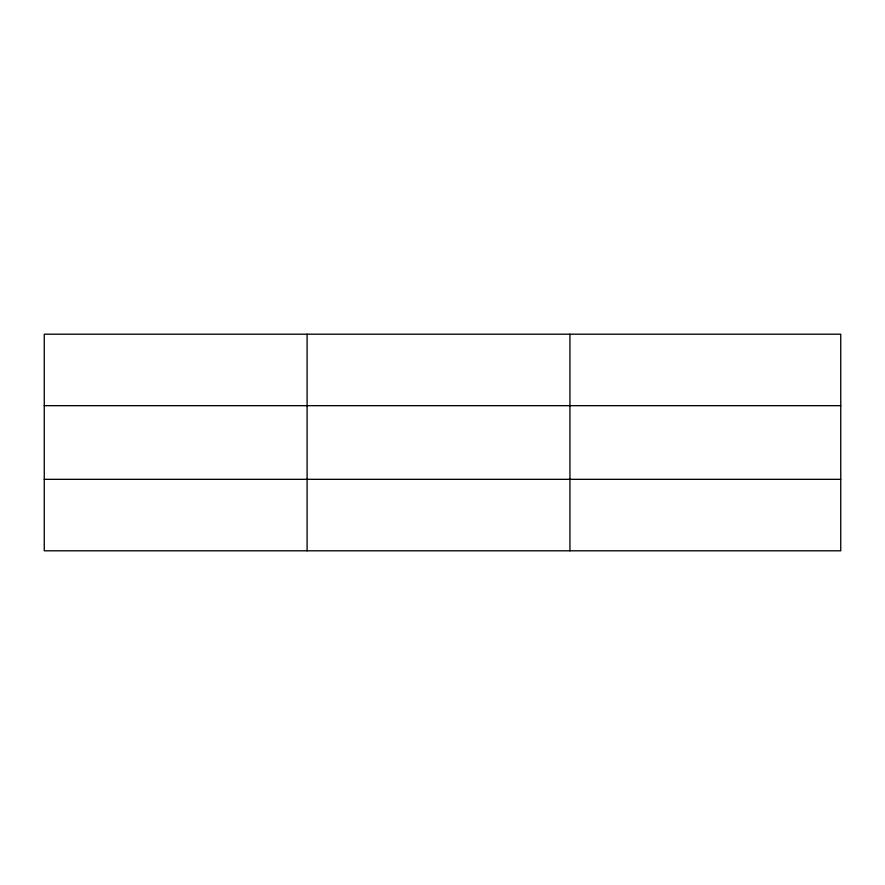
<?xml version="1.0" encoding="UTF-8"?>
<svg xmlns="http://www.w3.org/2000/svg" width="885" height="885" viewBox="0 0 885 885"><rect width="100%" height="100%" fill="white"/><g stroke="black" fill="none" stroke-linecap="round" stroke-linejoin="round"><path stroke-width="1.33" d="M307.095 334.198L307.095 550.802M569.94 334.198L569.94 550.802M840.75 405.673L840.75 334.198L44.25 334.198L44.25 550.802L840.75 550.802L840.75 405.673L44.25 405.673M44.25 479.327L840.75 479.327"/></g></svg>
